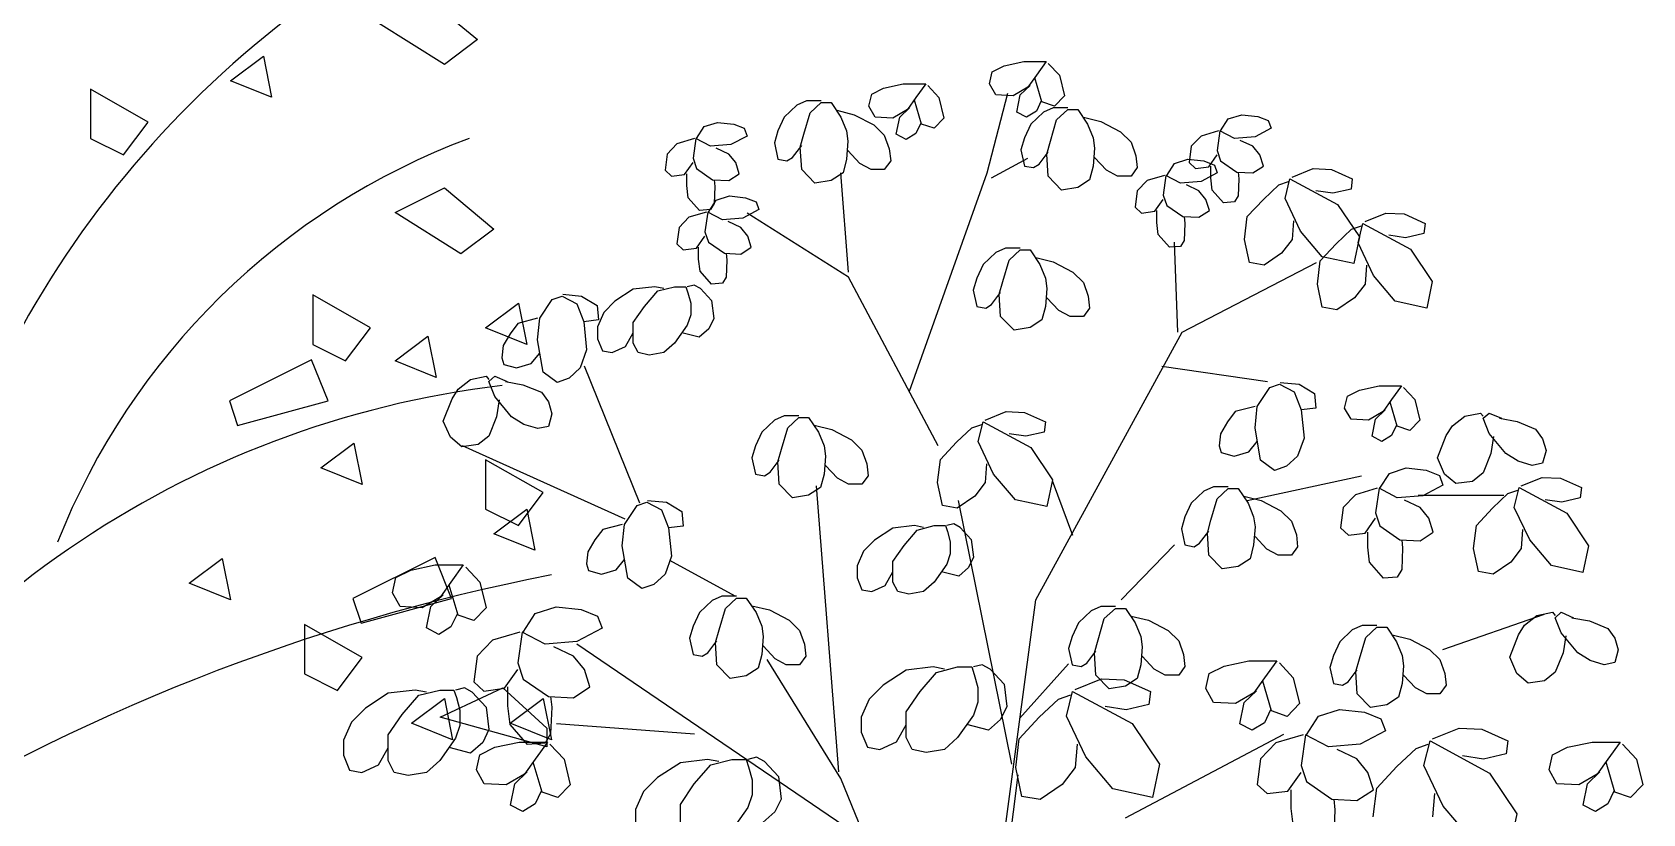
# Model space of a CAD drawing. Header units: millimetres. Extents: x 573003 to 1294762, y -9906 to 413061.
# Drawn here: x 658817 to 659459, y 153349 to 153661 of the extents above; entities that cross this region are included whole.
import ezdxf

# ---------------------------------------------------------------- set-up
doc = ezdxf.new("R2010")
doc.units = ezdxf.units.MM
doc.header["$MEASUREMENT"] = 0
doc.layers.add('A-ELEV-PATT 2', color=252, linetype='Continuous')
doc.layers.add('A-ELEV-PATT 3', color=251, linetype='Continuous')

# ---------------------------------------------------------------- blocks, each defined once
blk = doc.blocks.new('STREE11')
for p, q in [((-0.0578, 0.9752), (-0.0615, 0.9597)), ((-0.0493, 0.9842), (-0.0578, 0.9752)), ((-0.0477, 0.9855), (-0.0403, 0.9752)), ((-0.0308, 0.9855), (-0.0477, 0.9855)), ((-0.0403, 0.9752), (-0.0339, 0.9661)), ((-0.0159, 0.9823), (-0.0308, 0.9855)), ((-0.0069, 0.9778), (-0.0159, 0.9823)), ((-0.0048, 0.9687), (-0.0069, 0.9778)), ((-0.0445, 0.9551), (-0.0392, 0.9732)), ((-0.0281, 0.9603), (-0.0355, 0.9674)), ((-0.0339, 0.9661), (-0.0228, 0.9597)), ((-0.0032, 0.9015), (-0.0186, 0.9616)), ((-0.0096, 0.9603), (-0.0048, 0.9687)), ((0.0418, 0.9674), (0.0333, 0.9584)), ((0.0433, 0.9687), (0.0508, 0.9584)), ((0.0603, 0.9687), (0.0433, 0.9687)), ((0.0751, 0.9655), (0.0603, 0.9687)), ((0.0841, 0.9609), (0.0751, 0.9655)), ((-0.0715, 0.9493), (-0.0789, 0.9383)), ((-0.0641, 0.9493), (-0.0715, 0.9493)), ((-0.0641, 0.9506), (-0.053, 0.9506)), ((-0.0556, 0.9416), (-0.0641, 0.9493)), ((-0.0615, 0.9597), (-0.0541, 0.9519)), ((-0.0541, 0.9519), (-0.0445, 0.9551)), ((-0.053, 0.9506), (-0.0456, 0.9474)), ((-0.044, 0.9558), (-0.0403, 0.948)), ((-0.0255, 0.9474), (-0.0281, 0.9603)), ((-0.0228, 0.9597), (-0.0096, 0.9603)), ((0.0333, 0.9584), (0.0296, 0.9428)), ((0.0465, 0.9383), (0.0518, 0.9564)), ((0.0508, 0.9584), (0.0571, 0.9493)), ((0.0629, 0.9435), (0.0555, 0.9506)), ((0.0571, 0.9493), (0.0682, 0.9428)), ((0.0815, 0.9435), (0.0862, 0.9519)), ((0.0862, 0.9519), (0.0841, 0.9609)), ((0.1148, 0.9545), (0.1074, 0.9435)), ((0.1222, 0.9545), (0.1148, 0.9545)), ((0.1222, 0.9558), (0.1333, 0.9558)), ((0.1307, 0.9467), (0.1222, 0.9545)), ((0.1333, 0.9558), (0.1408, 0.9525)), ((0.1408, 0.9525), (0.1503, 0.9435)), ((-0.2155, 0.9409), (-0.2176, 0.9351)), ((-0.2076, 0.9441), (-0.2155, 0.9409)), ((-0.1954, 0.9454), (-0.2076, 0.9441)), ((-0.1853, 0.9422), (-0.1954, 0.9454)), ((-0.1795, 0.9332), (-0.1853, 0.9422)), ((-0.089, 0.9403), (-0.1038, 0.9325)), ((-0.0758, 0.9435), (-0.089, 0.9403)), ((-0.0789, 0.9383), (-0.0832, 0.928)), ((-0.0509, 0.9254), (-0.0556, 0.9416)), ((-0.0456, 0.9474), (-0.0361, 0.9383)), ((-0.0403, 0.948), (-0.0329, 0.9435)), ((-0.0361, 0.9383), (-0.0313, 0.928)), ((-0.0329, 0.9435), (-0.0255, 0.9474)), ((0.0296, 0.9428), (0.037, 0.9351)), ((0.037, 0.9351), (0.0465, 0.9383)), ((0.0471, 0.939), (0.0508, 0.9312)), ((0.0656, 0.9306), (0.0629, 0.9435)), ((0.0682, 0.9428), (0.0815, 0.9435)), ((0.0825, 0.9377), (0.0746, 0.9299)), ((0.0973, 0.9454), (0.0825, 0.9377)), ((0.1106, 0.9487), (0.0973, 0.9454)), ((0.1074, 0.9435), (0.1032, 0.9332)), ((0.1355, 0.9306), (0.1307, 0.9467)), ((0.1503, 0.9435), (0.155, 0.9332)), ((0.1884, 0.9383), (0.1805, 0.9351)), ((0.2006, 0.9396), (0.1884, 0.9383)), ((0.2106, 0.9364), (0.2006, 0.9396)), ((-0.2176, 0.9351), (-0.2055, 0.9286)), ((-0.2055, 0.9286), (-0.1901, 0.9273)), ((-0.2039, 0.9215), (-0.1943, 0.926)), ((-0.1901, 0.9273), (-0.179, 0.9332)), ((-0.179, 0.9332), (-0.1769, 0.9183)), ((-0.1779, 0.9332), (-0.1647, 0.9293)), ((-0.1647, 0.9293), (-0.1573, 0.9215)), ((-0.1038, 0.9325), (-0.1118, 0.9247)), ((-0.0832, 0.928), (-0.0842, 0.9202)), ((-0.0482, 0.9157), (-0.0509, 0.9254)), ((-0.0313, 0.928), (-0.0286, 0.9189)), ((0.0508, 0.9312), (0.0582, 0.9267)), ((0.0582, 0.9267), (0.0656, 0.9306)), ((0.0746, 0.9299), (0.0709, 0.9196)), ((0.1032, 0.9332), (0.1021, 0.9254)), ((0.1021, 0.9254), (0.1032, 0.9118)), ((0.1381, 0.9209), (0.1355, 0.9306)), ((0.155, 0.9332), (0.1577, 0.9241)), ((0.1805, 0.9351), (0.1783, 0.9293)), ((0.1783, 0.9293), (0.1905, 0.9228)), ((0.2059, 0.9215), (0.217, 0.9273)), ((0.2165, 0.9273), (0.2106, 0.9364)), ((0.217, 0.9273), (0.2191, 0.9125)), ((0.218, 0.9273), (0.2313, 0.9235)), ((-0.2118, 0.9066), (-0.2092, 0.9151)), ((-0.2092, 0.9151), (-0.2039, 0.9215)), ((-0.1769, 0.9183), (-0.1795, 0.9105)), ((-0.1705, 0.906), (-0.1769, 0.9151)), ((-0.1573, 0.9215), (-0.1557, 0.9092)), ((-0.1155, 0.9144), (-0.1165, 0.9054)), ((-0.1118, 0.9247), (-0.1155, 0.9144)), ((-0.0932, 0.9034), (-0.0842, 0.9131)), ((-0.0842, 0.9202), (-0.0832, 0.9066)), ((-0.0424, 0.9079), (-0.0493, 0.917)), ((-0.0493, 0.8989), (-0.0482, 0.9157)), ((-0.0286, 0.9189), (-0.0313, 0.9066)), ((0.0709, 0.9196), (0.0698, 0.9105)), ((0.0931, 0.9086), (0.1021, 0.9183)), ((0.1439, 0.9131), (0.137, 0.9222)), ((0.137, 0.9041), (0.1381, 0.9209)), ((0.1482, 0.9105), (0.1439, 0.9131)), ((0.1577, 0.9241), (0.155, 0.9118)), ((0.1868, 0.9092), (0.1921, 0.9157)), ((0.1905, 0.9228), (0.2059, 0.9215)), ((0.1921, 0.9157), (0.2016, 0.9202)), ((0.2313, 0.9235), (0.2387, 0.9157)), ((0.2387, 0.9157), (0.2403, 0.9034)), ((-0.2632, 0.9041), (-0.279, 0.897)), ((-0.2494, 0.9047), (-0.2632, 0.9041)), ((-0.2335, 0.8982), (-0.2494, 0.9047)), ((-0.2039, 0.9015), (-0.2118, 0.9066)), ((-0.1917, 0.9021), (-0.2039, 0.9015)), ((-0.1928, 0.9021), (-0.1933, 0.897)), ((-0.1795, 0.9105), (-0.1917, 0.9021)), ((-0.1748, 0.9073), (-0.1769, 0.9015)), ((-0.1769, 0.9015), (-0.1647, 0.895)), ((-0.1668, 0.9105), (-0.1748, 0.9073)), ((-0.1721, 0.8976), (-0.1721, 0.9066)), ((-0.1605, 0.9047), (-0.1705, 0.906)), ((-0.1546, 0.9118), (-0.1668, 0.9105)), ((-0.1557, 0.9092), (-0.1605, 0.9047)), ((-0.1446, 0.9086), (-0.1546, 0.9118)), ((-0.1388, 0.8995), (-0.1446, 0.9086)), ((-0.1165, 0.9054), (-0.1118, 0.8989)), ((-0.1017, 0.8989), (-0.0932, 0.9034)), ((-0.0832, 0.9066), (-0.0805, 0.8963)), ((-0.0382, 0.9054), (-0.0424, 0.9079)), ((-0.0313, 0.9066), (-0.0382, 0.9054)), ((-0.0064, 0.8976), (-0.0339, 0.9125)), ((0.0555, 0.7366), (-0.0032, 0.9015)), ((0.0698, 0.9105), (0.0746, 0.9041)), ((0.0746, 0.9041), (0.0846, 0.9041)), ((0.0846, 0.9041), (0.0931, 0.9086)), ((0.1016, 0.8265), (0.1074, 0.9015)), ((0.1032, 0.9118), (0.1058, 0.9015)), ((0.1058, 0.9015), (0.1148, 0.8957)), ((0.127, 0.8937), (0.137, 0.9041)), ((0.155, 0.9118), (0.1482, 0.9105)), ((0.1842, 0.9008), (0.1868, 0.9092)), ((0.1921, 0.8957), (0.1842, 0.9008)), ((0.2165, 0.9047), (0.2043, 0.8963)), ((0.2191, 0.9125), (0.2165, 0.9047)), ((0.2255, 0.9002), (0.2191, 0.9092)), ((0.2239, 0.8918), (0.2239, 0.9008)), ((0.2403, 0.9034), (0.2355, 0.8989)), ((-0.279, 0.897), (-0.278, 0.8892)), ((-0.278, 0.8892), (-0.2642, 0.886)), ((-0.2319, 0.897), (-0.2679, 0.8776)), ((-0.2282, 0.8821), (-0.2319, 0.897)), ((-0.2235, 0.8924), (-0.2309, 0.895)), ((-0.2118, 0.8814), (-0.2235, 0.8924)), ((-0.1933, 0.897), (-0.1928, 0.884)), ((-0.1816, 0.8789), (-0.1732, 0.8885)), ((-0.1732, 0.8885), (-0.1721, 0.8976)), ((-0.1647, 0.895), (-0.1493, 0.8937)), ((-0.1631, 0.8879), (-0.1536, 0.8924)), ((-0.1493, 0.8937), (-0.1382, 0.8995)), ((-0.1382, 0.8995), (-0.1361, 0.8847)), ((-0.1372, 0.8995), (-0.1239, 0.8957)), ((-0.1239, 0.8957), (-0.1165, 0.8879)), ((-0.1118, 0.8989), (-0.1017, 0.8989)), ((-0.0805, 0.8963), (-0.0715, 0.8905)), ((-0.0715, 0.8905), (-0.0593, 0.8885)), ((-0.0593, 0.8885), (-0.0493, 0.8989)), ((0.1148, 0.8957), (0.127, 0.8937)), ((0.2043, 0.8963), (0.1921, 0.8957)), ((0.2032, 0.8963), (0.2027, 0.8911)), ((0.2027, 0.8911), (0.2032, 0.8782)), ((0.2228, 0.8827), (0.2239, 0.8918)), ((0.2355, 0.8989), (0.2255, 0.9002)), ((-0.2679, 0.8776), (-0.2843, 0.853)), ((-0.2642, 0.886), (-0.2515, 0.8879)), ((-0.2399, 0.8575), (-0.2282, 0.8821)), ((-0.1996, 0.8685), (-0.2118, 0.8814)), ((-0.1928, 0.884), (-0.1901, 0.8795)), ((-0.1901, 0.8795), (-0.1816, 0.8789)), ((-0.171, 0.873), (-0.1684, 0.8814)), ((-0.1684, 0.8814), (-0.1631, 0.8879)), ((-0.1388, 0.8769), (-0.1509, 0.8685)), ((-0.1361, 0.8847), (-0.1388, 0.8769)), ((-0.1298, 0.8724), (-0.1361, 0.8814)), ((-0.1165, 0.8879), (-0.1149, 0.8756)), ((0.1715, 0.8795), (0.1693, 0.8737)), ((0.1794, 0.8827), (0.1715, 0.8795)), ((0.1916, 0.884), (0.1794, 0.8827)), ((0.2016, 0.8808), (0.1916, 0.884)), ((0.2075, 0.8717), (0.2016, 0.8808)), ((0.2032, 0.8782), (0.2059, 0.8737)), ((0.2143, 0.873), (0.2228, 0.8827)), ((-0.3182, 0.8704), (-0.3341, 0.8633)), ((-0.3044, 0.8711), (-0.3182, 0.8704)), ((-0.2886, 0.8646), (-0.3044, 0.8711)), ((-0.2346, 0.8653), (-0.2335, 0.8511)), ((-0.1975, 0.8511), (-0.1996, 0.8685)), ((-0.1631, 0.8679), (-0.171, 0.873)), ((-0.1509, 0.8685), (-0.1631, 0.8679)), ((-0.152, 0.8685), (-0.1525, 0.8633)), ((-0.1324, 0.8549), (-0.1313, 0.864)), ((-0.1313, 0.864), (-0.1313, 0.873)), ((-0.1197, 0.8711), (-0.1298, 0.8724)), ((-0.1149, 0.8756), (-0.1197, 0.8711)), ((0.1016, 0.8226), (0.1783, 0.8711)), ((0.1693, 0.8737), (0.1815, 0.8672)), ((0.1815, 0.8672), (0.1969, 0.8659)), ((0.1831, 0.8601), (0.1926, 0.8646)), ((0.1969, 0.8659), (0.208, 0.8717)), ((0.2059, 0.8737), (0.2143, 0.873)), ((0.208, 0.8717), (0.2101, 0.8569)), ((0.209, 0.8717), (0.2223, 0.8679)), ((0.2223, 0.8679), (0.2297, 0.8601)), ((-0.3341, 0.8633), (-0.333, 0.8556)), ((-0.333, 0.8556), (-0.3193, 0.8523)), ((-0.287, 0.8633), (-0.323, 0.8439)), ((-0.3193, 0.8523), (-0.3066, 0.8543)), ((-0.2833, 0.8485), (-0.287, 0.8633)), ((-0.2785, 0.8588), (-0.2859, 0.8614)), ((-0.2843, 0.853), (-0.2801, 0.833)), ((-0.2669, 0.8478), (-0.2785, 0.8588)), ((-0.2563, 0.8381), (-0.2399, 0.8575)), ((-0.1525, 0.8633), (-0.152, 0.8504)), ((-0.1409, 0.8452), (-0.1324, 0.8549)), ((0.1752, 0.8452), (0.1778, 0.8536)), ((0.1778, 0.8536), (0.1831, 0.8601)), ((0.2101, 0.8569), (0.2075, 0.8491)), ((0.2165, 0.8446), (0.2101, 0.8536)), ((0.2297, 0.8601), (0.2313, 0.8478)), ((-0.323, 0.8439), (-0.3394, 0.8194)), ((-0.2949, 0.8239), (-0.2833, 0.8485)), ((-0.2547, 0.8349), (-0.2669, 0.8478)), ((-0.2335, 0.8511), (-0.2256, 0.8407)), ((-0.2256, 0.8407), (-0.2123, 0.8317)), ((-0.2012, 0.8336), (-0.1975, 0.8511)), ((-0.152, 0.8504), (-0.1493, 0.8459)), ((-0.1493, 0.8459), (-0.1409, 0.8452)), ((-0.1472, 0.7812), (-0.1446, 0.8491)), ((-0.0355, 0.8433), (-0.0429, 0.8323)), ((-0.0281, 0.8433), (-0.0355, 0.8433)), ((-0.0281, 0.8446), (-0.017, 0.8446)), ((-0.0196, 0.8355), (-0.0281, 0.8433)), ((-0.017, 0.8446), (-0.0096, 0.8414)), ((-0.0096, 0.8414), (-0.0001, 0.8323)), ((0.1831, 0.8401), (0.1752, 0.8452)), ((0.1953, 0.8407), (0.1831, 0.8401)), ((0.1942, 0.8407), (0.1937, 0.8355)), ((0.2075, 0.8491), (0.1953, 0.8407)), ((0.2149, 0.8362), (0.2149, 0.8452)), ((0.2265, 0.8433), (0.2165, 0.8446)), ((0.2313, 0.8478), (0.2265, 0.8433)), ((-0.2896, 0.8317), (-0.2886, 0.8174)), ((-0.2801, 0.833), (-0.2563, 0.8381)), ((-0.2526, 0.8174), (-0.2547, 0.8349)), ((-0.1504, 0.7812), (-0.252, 0.8336)), ((-0.2123, 0.8317), (-0.2012, 0.8336)), ((-0.053, 0.8342), (-0.0678, 0.8265)), ((-0.0398, 0.8375), (-0.053, 0.8342)), ((-0.0429, 0.8323), (-0.0472, 0.822)), ((-0.0149, 0.8194), (-0.0196, 0.8355)), ((-0.0001, 0.8323), (0.0047, 0.822)), ((0.1937, 0.8355), (0.1942, 0.8226)), ((0.2138, 0.8271), (0.2149, 0.8362)), ((-0.3394, 0.8194), (-0.3352, 0.7993)), ((-0.3113, 0.8045), (-0.2949, 0.8239)), ((-0.2886, 0.8174), (-0.2806, 0.8071)), ((-0.2563, 0.8), (-0.2526, 0.8174)), ((-0.0758, 0.8187), (-0.0795, 0.8084)), ((-0.0678, 0.8265), (-0.0758, 0.8187)), ((-0.0472, 0.822), (-0.0482, 0.8142)), ((-0.0122, 0.8097), (-0.0149, 0.8194)), ((0.0047, 0.822), (0.0074, 0.8129)), ((0.0338, 0.6953), (0.1016, 0.8226)), ((0.1942, 0.8226), (0.1969, 0.8181)), ((0.1969, 0.8181), (0.2053, 0.8174)), ((0.2053, 0.8174), (0.2138, 0.8271)), ((0.2135, 0.8141), (0.2183, 0.8167)), ((0.2183, 0.8167), (0.2236, 0.8154)), ((0.2246, 0.8154), (0.2231, 0.8109)), ((0.2331, 0.8154), (0.2246, 0.8154)), ((0.2458, 0.8122), (0.2331, 0.8154)), ((0.2411, 0.8141), (0.2479, 0.8154)), ((0.2479, 0.8154), (0.2643, 0.8135)), ((-0.3352, 0.7993), (-0.3113, 0.8045)), ((-0.2806, 0.8071), (-0.2674, 0.798)), ((-0.0795, 0.8084), (-0.0805, 0.7993)), ((-0.0572, 0.7974), (-0.0482, 0.8071)), ((-0.0482, 0.8142), (-0.0472, 0.8006)), ((-0.0064, 0.8019), (-0.0133, 0.811)), ((-0.0133, 0.7929), (-0.0122, 0.8097)), ((0.0074, 0.8129), (0.0047, 0.8006)), ((0.2051, 0.8051), (0.2035, 0.7915)), ((0.2135, 0.8141), (0.2051, 0.8051)), ((0.2231, 0.8109), (0.2209, 0.8031)), ((0.2209, 0.8031), (0.2209, 0.7941)), ((0.2559, 0.8006), (0.2458, 0.8122)), ((0.2643, 0.8135), (0.2781, 0.8044)), ((0.2781, 0.8044), (0.2866, 0.796)), ((0.3033, 0.8084), (0.2916, 0.8013)), ((0.3176, 0.8097), (0.3033, 0.8084)), ((0.3181, 0.8084), (0.307, 0.8026)), ((0.3255, 0.8058), (0.3181, 0.8084)), ((0.335, 0.7916), (0.3255, 0.8058)), ((-0.2674, 0.798), (-0.2563, 0.8)), ((-0.0805, 0.7993), (-0.0758, 0.7929)), ((-0.0758, 0.7929), (-0.0657, 0.7929)), ((-0.0657, 0.7929), (-0.0572, 0.7974)), ((-0.0472, 0.8006), (-0.0445, 0.7903)), ((-0.0234, 0.7825), (-0.0133, 0.7929)), ((-0.0022, 0.7993), (-0.0064, 0.8019)), ((0.0047, 0.8006), (-0.0022, 0.7993)), ((0.2035, 0.7915), (0.2072, 0.7837)), ((0.2209, 0.7941), (0.2236, 0.7863)), ((0.2643, 0.7883), (0.2559, 0.8006)), ((0.2866, 0.796), (0.2913, 0.785)), ((0.2916, 0.8013), (0.2906, 0.7903)), ((0.307, 0.8026), (0.3017, 0.789)), ((0.3366, 0.7754), (0.335, 0.7916)), ((0.3366, 0.7916), (0.3514, 0.7877)), ((-0.0398, 0.5789), (-0.1504, 0.7812)), ((-0.0445, 0.7903), (-0.0355, 0.7845)), ((-0.0355, 0.7845), (-0.0234, 0.7825)), ((0.2072, 0.7837), (0.2146, 0.7773)), ((0.2146, 0.7773), (0.2276, 0.7807)), ((0.2236, 0.7863), (0.2331, 0.7728)), ((0.2643, 0.7728), (0.2643, 0.7883)), ((0.2702, 0.7702), (0.2643, 0.7805)), ((0.2906, 0.7903), (0.3017, 0.789)), ((0.2913, 0.785), (0.2913, 0.776)), ((0.3017, 0.789), (0.2996, 0.7677)), ((0.3514, 0.7877), (0.3573, 0.7799)), ((0.3573, 0.7799), (0.3626, 0.7709)), ((0.2331, 0.7728), (0.2411, 0.7656)), ((0.2606, 0.7656), (0.2643, 0.7728)), ((0.2802, 0.7656), (0.2702, 0.7702)), ((0.2876, 0.7669), (0.2802, 0.7656)), ((0.2913, 0.776), (0.2876, 0.7669)), ((0.2996, 0.7677), (0.3043, 0.7541)), ((0.3324, 0.7509), (0.3366, 0.7754)), ((0.3626, 0.7709), (0.3636, 0.7618)), ((-0.135, 0.7554), (-0.215, 0.7437)), ((0.2411, 0.7656), (0.2522, 0.7637)), ((0.2522, 0.7637), (0.2606, 0.7656)), ((0.2593, 0.652), (0.3012, 0.7554)), ((0.3414, 0.7573), (0.335, 0.7651)), ((0.3525, 0.7541), (0.3414, 0.7573)), ((0.362, 0.7567), (0.3525, 0.7541)), ((0.3636, 0.7618), (0.362, 0.7567)), ((-0.2245, 0.7431), (-0.2388, 0.7418)), ((0.3043, 0.7541), (0.3128, 0.7463)), ((0.3128, 0.7463), (0.3218, 0.7431)), ((0.3218, 0.7431), (0.3324, 0.7509)), ((0.3608, 0.7437), (0.3476, 0.7413)), ((0.3688, 0.7478), (0.3595, 0.7437)), ((0.3734, 0.7437), (0.3688, 0.7478)), ((0.3688, 0.7324), (0.3734, 0.7437)), ((0.3754, 0.7478), (0.3734, 0.7454)), ((0.3873, 0.7454), (0.3754, 0.7478)), ((0.3966, 0.7381), (0.3873, 0.7454)), ((-0.3262, 0.7302), (-0.3299, 0.7147)), ((-0.3177, 0.7392), (-0.3262, 0.7302)), ((-0.3161, 0.7405), (-0.3087, 0.7302)), ((-0.2992, 0.7405), (-0.3161, 0.7405)), ((-0.3087, 0.7302), (-0.3023, 0.7211)), ((-0.2843, 0.7373), (-0.2992, 0.7405)), ((-0.2753, 0.7328), (-0.2843, 0.7373)), ((-0.2732, 0.7237), (-0.2753, 0.7328)), ((-0.2505, 0.7347), (-0.2515, 0.7237)), ((-0.2388, 0.7418), (-0.2505, 0.7347)), ((-0.2351, 0.736), (-0.2404, 0.7224)), ((-0.224, 0.7418), (-0.2351, 0.736)), ((-0.2166, 0.7392), (-0.224, 0.7418)), ((-0.207, 0.725), (-0.2166, 0.7392)), ((0.3337, 0.7357), (0.3284, 0.7284)), ((0.3476, 0.7413), (0.3337, 0.7357)), ((0.3562, 0.7171), (0.3688, 0.7324)), ((0.4012, 0.7308), (0.3966, 0.7381)), ((0.4078, 0.7139), (0.4012, 0.7308)), ((-0.3824, 0.72), (-0.3917, 0.716)), ((-0.3778, 0.716), (-0.3824, 0.72)), ((-0.3758, 0.72), (-0.3778, 0.7176)), ((-0.3639, 0.7176), (-0.3758, 0.72)), ((-0.3129, 0.7101), (-0.3076, 0.7282)), ((-0.2965, 0.7153), (-0.3039, 0.7224)), ((-0.3023, 0.7211), (-0.2912, 0.7147)), ((-0.278, 0.7153), (-0.2732, 0.7237)), ((-0.2515, 0.7237), (-0.2404, 0.7224)), ((-0.2404, 0.7224), (-0.2425, 0.7011)), ((-0.2055, 0.7088), (-0.207, 0.725)), ((-0.2055, 0.725), (-0.1906, 0.7211)), ((-0.1906, 0.7211), (-0.1848, 0.7134)), ((-0.0313, 0.7205), (-0.0472, 0.7134)), ((-0.0175, 0.7211), (-0.0313, 0.7205)), ((-0.0016, 0.7147), (-0.0175, 0.7211)), ((0.3284, 0.7284), (0.3258, 0.7195)), ((0.3258, 0.7195), (0.3284, 0.7098)), ((0.3655, 0.73), (0.3675, 0.7171)), ((-0.4175, 0.7079), (-0.4228, 0.7006)), ((-0.4036, 0.7135), (-0.4175, 0.7079)), ((-0.3903, 0.716), (-0.4036, 0.7135)), ((-0.3824, 0.7046), (-0.3778, 0.716)), ((-0.3546, 0.7103), (-0.3639, 0.7176)), ((-0.35, 0.703), (-0.3546, 0.7103)), ((-0.3299, 0.7147), (-0.3224, 0.7069)), ((-0.3224, 0.7069), (-0.3129, 0.7101)), ((-0.3124, 0.7108), (-0.3087, 0.703)), ((-0.2939, 0.7024), (-0.2965, 0.7153)), ((-0.2912, 0.7147), (-0.278, 0.7153)), ((-0.2097, 0.6843), (-0.2055, 0.7088)), ((-0.1848, 0.7134), (-0.1795, 0.7043)), ((-0.0472, 0.7134), (-0.0461, 0.7056)), ((-0.0001, 0.7134), (-0.0361, 0.694)), ((0.0036, 0.6985), (-0.0001, 0.7134)), ((0.0084, 0.7088), (0.001, 0.7114)), ((0.0201, 0.6979), (0.0084, 0.7088)), ((0.1143, 0.7075), (0.0995, 0.6998)), ((0.1275, 0.7108), (0.1143, 0.7075)), ((0.1318, 0.7166), (0.1243, 0.7056)), ((0.1392, 0.7166), (0.1318, 0.7166)), ((0.1392, 0.7179), (0.1503, 0.7179)), ((0.1476, 0.7088), (0.1392, 0.7166)), ((0.1524, 0.6927), (0.1476, 0.7088)), ((0.1503, 0.7179), (0.1577, 0.7147)), ((0.1577, 0.7147), (0.1672, 0.7056)), ((0.3284, 0.7098), (0.3364, 0.7082)), ((0.3364, 0.7082), (0.3469, 0.7114)), ((0.3469, 0.7114), (0.3562, 0.7171)), ((0.3675, 0.7171), (0.3734, 0.7025)), ((0.4025, 0.7017), (0.4078, 0.7139)), ((-0.4228, 0.7006), (-0.4254, 0.6917)), ((-0.395, 0.6893), (-0.3824, 0.7046)), ((-0.3857, 0.7022), (-0.3837, 0.6893)), ((-0.3434, 0.6861), (-0.35, 0.703)), ((-0.3087, 0.703), (-0.3013, 0.6985)), ((-0.3013, 0.6985), (-0.2939, 0.7024)), ((-0.2425, 0.7011), (-0.2377, 0.6875)), ((-0.2007, 0.6907), (-0.207, 0.6985)), ((-0.1785, 0.6953), (-0.18, 0.6901)), ((-0.1795, 0.7043), (-0.1785, 0.6953)), ((-0.0361, 0.694), (-0.0525, 0.6694)), ((-0.0461, 0.7056), (-0.0324, 0.7024)), ((-0.0324, 0.7024), (-0.0196, 0.7043)), ((-0.008, 0.6739), (0.0036, 0.6985)), ((0.0322, 0.6849), (0.0201, 0.6979)), ((0.0995, 0.6998), (0.0915, 0.692)), ((0.1201, 0.6953), (0.119, 0.6875)), ((0.1243, 0.7056), (0.1201, 0.6953)), ((0.1672, 0.7056), (0.172, 0.6953)), ((0.172, 0.6953), (0.1746, 0.6862)), ((0.2704, 0.6397), (0.3933, 0.6953)), ((0.3734, 0.7025), (0.3814, 0.6961)), ((0.3814, 0.6961), (0.3939, 0.6945)), ((0.3939, 0.6945), (0.4025, 0.7017)), ((-0.4254, 0.6917), (-0.4228, 0.682)), ((-0.4228, 0.682), (-0.4148, 0.6804)), ((-0.4148, 0.6804), (-0.4042, 0.6836)), ((-0.4042, 0.6836), (-0.395, 0.6893)), ((-0.3837, 0.6893), (-0.3778, 0.6747)), ((-0.3486, 0.6739), (-0.3434, 0.6861)), ((-0.2377, 0.6875), (-0.2293, 0.6798)), ((-0.2203, 0.6765), (-0.2097, 0.6843)), ((-0.1896, 0.6875), (-0.2007, 0.6907)), ((-0.18, 0.6901), (-0.1896, 0.6875)), ((-0.0027, 0.6817), (-0.0016, 0.6675)), ((0.0343, 0.6675), (0.0322, 0.6849)), ((0.0878, 0.6817), (0.0868, 0.6726)), ((0.0915, 0.692), (0.0878, 0.6817)), ((0.119, 0.6875), (0.1201, 0.6739)), ((0.155, 0.683), (0.1524, 0.6927)), ((0.1609, 0.6752), (0.154, 0.6843)), ((0.154, 0.6662), (0.155, 0.683)), ((0.1746, 0.6862), (0.172, 0.6739)), ((-0.4363, 0.6707), (-0.4521, 0.6636)), ((-0.4225, 0.6713), (-0.4363, 0.6707)), ((-0.4066, 0.6649), (-0.4225, 0.6713)), ((-0.3778, 0.6747), (-0.3698, 0.6683)), ((-0.3573, 0.6667), (-0.3486, 0.6739)), ((-0.3448, 0.6728), (-0.3475, 0.6655)), ((-0.3349, 0.6768), (-0.3448, 0.6728)), ((-0.3197, 0.6785), (-0.3349, 0.6768)), ((-0.3071, 0.6744), (-0.3197, 0.6785)), ((-0.2998, 0.6631), (-0.3071, 0.6744)), ((-0.1996, 0.6539), (-0.2859, 0.6726)), ((-0.2293, 0.6798), (-0.2203, 0.6765)), ((-0.0525, 0.6694), (-0.0482, 0.6494)), ((-0.0244, 0.6545), (-0.008, 0.6739)), ((0.0868, 0.6726), (0.0915, 0.6662)), ((0.1016, 0.6662), (0.11, 0.6707)), ((0.11, 0.6707), (0.119, 0.6804)), ((0.1201, 0.6739), (0.1228, 0.6636)), ((0.1651, 0.6726), (0.1609, 0.6752)), ((0.172, 0.6739), (0.1651, 0.6726)), ((-0.4521, 0.6636), (-0.4511, 0.6558)), ((-0.405, 0.6636), (-0.441, 0.6442)), ((-0.4013, 0.6487), (-0.405, 0.6636)), ((-0.3966, 0.6591), (-0.404, 0.6617)), ((-0.3849, 0.6481), (-0.3966, 0.6591)), ((-0.3288, 0.6578), (-0.3934, 0.6578)), ((-0.3698, 0.6683), (-0.3573, 0.6667)), ((-0.3475, 0.6655), (-0.3322, 0.6574)), ((-0.3322, 0.6574), (-0.313, 0.6558)), ((-0.313, 0.6558), (-0.2992, 0.6631)), ((-0.2992, 0.6631), (-0.2965, 0.6445)), ((-0.2978, 0.6631), (-0.2813, 0.6583)), ((-0.2813, 0.6583), (-0.272, 0.6486)), ((-0.197, 0.6571), (-0.2102, 0.6539)), ((-0.1928, 0.6629), (-0.2002, 0.652)), ((-0.1853, 0.6629), (-0.1928, 0.6629)), ((-0.1853, 0.6642), (-0.1742, 0.6642)), ((-0.1769, 0.6552), (-0.1853, 0.6629)), ((-0.1742, 0.6642), (-0.1668, 0.661)), ((-0.1668, 0.661), (-0.1573, 0.652)), ((-0.0678, 0.6274), (-0.0525, 0.6688)), ((-0.0016, 0.6675), (0.0063, 0.6571)), ((0.0063, 0.6571), (0.0195, 0.6481)), ((0.0306, 0.65), (0.0343, 0.6675)), ((0.0915, 0.6662), (0.1016, 0.6662)), ((0.109, 0.449), (0.1259, 0.6649)), ((0.1228, 0.6636), (0.1318, 0.6578)), ((0.1318, 0.6578), (0.1439, 0.6558)), ((0.1439, 0.6558), (0.154, 0.6662)), ((-0.4511, 0.6558), (-0.4373, 0.6526)), ((-0.4373, 0.6526), (-0.4246, 0.6545)), ((-0.413, 0.6242), (-0.4013, 0.6487)), ((-0.3727, 0.6351), (-0.3849, 0.6481)), ((-0.3369, 0.6405), (-0.3303, 0.6486)), ((-0.3303, 0.6486), (-0.3183, 0.6542)), ((-0.272, 0.6486), (-0.27, 0.6332)), ((-0.225, 0.6461), (-0.233, 0.6384)), ((-0.2102, 0.6539), (-0.225, 0.6461)), ((-0.2002, 0.652), (-0.2044, 0.6416)), ((-0.1721, 0.639), (-0.1769, 0.6552)), ((-0.1573, 0.652), (-0.1525, 0.6416)), ((-0.0482, 0.6494), (-0.0244, 0.6545)), ((-0.0218, 0.4548), (0.0185, 0.6539)), ((0.0195, 0.6481), (0.0306, 0.65)), ((0.2276, 0.6455), (0.2265, 0.6345)), ((0.2392, 0.6526), (0.2276, 0.6455)), ((0.2429, 0.6468), (0.2376, 0.6332)), ((0.2535, 0.6539), (0.2392, 0.6526)), ((0.254, 0.6526), (0.2429, 0.6468)), ((0.2614, 0.65), (0.254, 0.6526)), ((0.271, 0.6358), (0.2614, 0.65)), ((-0.441, 0.6442), (-0.4574, 0.6196)), ((-0.3706, 0.6177), (-0.3727, 0.6351)), ((-0.3402, 0.63), (-0.3369, 0.6405)), ((-0.2998, 0.6348), (-0.315, 0.6243)), ((-0.2965, 0.6445), (-0.2998, 0.6348)), ((-0.2886, 0.6292), (-0.2965, 0.6405)), ((-0.27, 0.6332), (-0.276, 0.6276)), ((-0.233, 0.6384), (-0.2367, 0.628)), ((-0.2044, 0.6416), (-0.2055, 0.6339)), ((-0.2055, 0.6339), (-0.2044, 0.6203)), ((-0.1695, 0.6293), (-0.1721, 0.639)), ((-0.1525, 0.6416), (-0.1499, 0.6326)), ((0.0174, 0.6336), (0.0089, 0.6245)), ((0.0174, 0.6336), (0.0221, 0.6362)), ((0.0221, 0.6362), (0.0274, 0.6349)), ((0.0285, 0.6349), (0.0269, 0.6304)), ((0.037, 0.6349), (0.0285, 0.6349)), ((0.0497, 0.6316), (0.037, 0.6349)), ((0.0449, 0.6336), (0.0518, 0.6349)), ((0.0518, 0.6349), (0.0682, 0.6329)), ((0.0682, 0.6329), (0.082, 0.6239)), ((0.2265, 0.6345), (0.2376, 0.6332)), ((0.2376, 0.6332), (0.2355, 0.6119)), ((0.2726, 0.6196), (0.271, 0.6358)), ((0.2726, 0.6358), (0.2874, 0.6319)), ((-0.4294, 0.6048), (-0.413, 0.6242)), ((-0.4077, 0.6319), (-0.4066, 0.6177)), ((-0.3303, 0.6235), (-0.3402, 0.63)), ((-0.315, 0.6243), (-0.3303, 0.6235)), ((-0.3164, 0.6243), (-0.317, 0.6179)), ((-0.2906, 0.6187), (-0.2906, 0.63)), ((-0.276, 0.6276), (-0.2886, 0.6292)), ((-0.2367, 0.628), (-0.2377, 0.619)), ((-0.2145, 0.617), (-0.2055, 0.6267)), ((-0.1636, 0.6216), (-0.1705, 0.6306)), ((-0.1705, 0.6125), (-0.1695, 0.6293)), ((-0.1594, 0.619), (-0.1636, 0.6216)), ((-0.1499, 0.6326), (-0.1525, 0.6203)), ((0.0089, 0.6245), (0.0073, 0.611)), ((0.0269, 0.6304), (0.0248, 0.6226)), ((0.0248, 0.6226), (0.0248, 0.6135)), ((0.0597, 0.62), (0.0497, 0.6316)), ((0.082, 0.6239), (0.0904, 0.6155)), ((0.2874, 0.6319), (0.2932, 0.6242)), ((0.2932, 0.6242), (0.2985, 0.6151)), ((-0.4574, 0.6196), (-0.4532, 0.5996)), ((-0.4066, 0.6177), (-0.3987, 0.6074)), ((-0.3743, 0.6002), (-0.3706, 0.6177)), ((-0.317, 0.6179), (-0.3164, 0.6017)), ((-0.2919, 0.6074), (-0.2906, 0.6187)), ((-0.2377, 0.619), (-0.233, 0.6125)), ((-0.233, 0.6125), (-0.2229, 0.6125)), ((-0.2229, 0.6125), (-0.2145, 0.617)), ((-0.2044, 0.6203), (-0.2017, 0.6099)), ((-0.2017, 0.6099), (-0.1928, 0.6041)), ((-0.1806, 0.6022), (-0.1705, 0.6125)), ((-0.1525, 0.6203), (-0.1594, 0.619)), ((-0.1043, 0.5789), (-0.1446, 0.6203)), ((0.0073, 0.611), (0.011, 0.6032)), ((0.0248, 0.6135), (0.0274, 0.6058)), ((0.0682, 0.6077), (0.0597, 0.62)), ((0.0904, 0.6155), (0.0952, 0.6045)), ((0.1873, 0.5815), (0.2366, 0.6086)), ((0.2355, 0.6119), (0.2403, 0.5983)), ((0.2683, 0.5951), (0.2726, 0.6196)), ((0.2773, 0.6015), (0.271, 0.6093)), ((0.2985, 0.6151), (0.2996, 0.6061)), ((-0.4532, 0.5996), (-0.4294, 0.6048)), ((-0.3987, 0.6074), (-0.3854, 0.5983)), ((-0.3854, 0.5983), (-0.3743, 0.6002)), ((-0.3164, 0.6017), (-0.313, 0.596)), ((-0.3025, 0.5952), (-0.2919, 0.6074)), ((-0.1928, 0.6041), (-0.1806, 0.6022)), ((0.011, 0.6032), (0.0184, 0.5967)), ((0.0184, 0.5967), (0.0314, 0.6001)), ((0.0274, 0.6058), (0.037, 0.5922)), ((0.0682, 0.5922), (0.0682, 0.6077)), ((0.074, 0.5896), (0.0682, 0.6)), ((0.0952, 0.6045), (0.0952, 0.5954)), ((0.2403, 0.5983), (0.2487, 0.5905)), ((0.2884, 0.5983), (0.2773, 0.6015)), ((0.298, 0.6009), (0.2884, 0.5983)), ((0.2996, 0.6061), (0.298, 0.6009)), ((0.3907, 0.6036), (0.3802, 0.5923)), ((0.4139, 0.6052), (0.3927, 0.6052)), ((0.3927, 0.6052), (0.402, 0.5923)), ((0.4324, 0.6012), (0.4139, 0.6052)), ((0.4437, 0.5956), (0.4324, 0.6012)), ((-0.313, 0.596), (-0.3025, 0.5952)), ((0.037, 0.5922), (0.0449, 0.5851)), ((0.0449, 0.5851), (0.056, 0.5832)), ((0.056, 0.5832), (0.0645, 0.5851)), ((0.0645, 0.5851), (0.0682, 0.5922)), ((0.0841, 0.5851), (0.074, 0.5896)), ((0.0915, 0.5864), (0.0841, 0.5851)), ((0.0952, 0.5954), (0.0915, 0.5864)), ((0.2487, 0.5905), (0.2577, 0.5873)), ((0.2577, 0.5873), (0.2683, 0.5951)), ((0.3802, 0.5923), (0.3755, 0.5729)), ((0.3967, 0.5673), (0.4033, 0.5899)), ((0.402, 0.5923), (0.4099, 0.581)), ((0.4404, 0.5737), (0.4463, 0.5842)), ((0.4463, 0.5842), (0.4437, 0.5956)), ((-0.1075, 0.5724), (-0.1149, 0.5615)), ((-0.1001, 0.5724), (-0.1075, 0.5724)), ((-0.1001, 0.5737), (-0.089, 0.5737)), ((-0.0916, 0.5647), (-0.1001, 0.5724)), ((-0.089, 0.5737), (-0.0816, 0.5705)), ((0.0063, 0.2337), (-0.0398, 0.5789)), ((0.1746, 0.5744), (0.1614, 0.5712)), ((0.1789, 0.5802), (0.1715, 0.5692)), ((0.1863, 0.5802), (0.1789, 0.5802)), ((0.1863, 0.5815), (0.1974, 0.5815)), ((0.1947, 0.5724), (0.1863, 0.5802)), ((0.1995, 0.5563), (0.1947, 0.5724)), ((0.1974, 0.5815), (0.2048, 0.5783)), ((0.2048, 0.5783), (0.2143, 0.5692)), ((0.3226, 0.5736), (0.3036, 0.5716)), ((0.3383, 0.5685), (0.3226, 0.5736)), ((0.3755, 0.5729), (0.3848, 0.5632)), ((0.4172, 0.5737), (0.408, 0.5826)), ((0.4099, 0.581), (0.4238, 0.5729)), ((0.4205, 0.5576), (0.4172, 0.5737)), ((0.4238, 0.5729), (0.4404, 0.5737)), ((-0.4581, 0.5629), (-0.472, 0.5573)), ((-0.4449, 0.5653), (-0.4581, 0.5629)), ((-0.4369, 0.5694), (-0.4462, 0.5653)), ((-0.4323, 0.5653), (-0.4369, 0.5694)), ((-0.4369, 0.554), (-0.4323, 0.5653)), ((-0.4303, 0.5694), (-0.4323, 0.5669)), ((-0.4184, 0.5669), (-0.4303, 0.5694)), ((-0.3473, 0.5414), (-0.4241, 0.5679)), ((-0.4091, 0.5597), (-0.4184, 0.5669)), ((-0.125, 0.5634), (-0.1398, 0.5556)), ((-0.1118, 0.5666), (-0.125, 0.5634)), ((-0.1149, 0.5615), (-0.1192, 0.5511)), ((-0.0869, 0.5485), (-0.0916, 0.5647)), ((-0.0816, 0.5705), (-0.0721, 0.5615)), ((-0.0721, 0.5615), (-0.0673, 0.5511)), ((0.1466, 0.5634), (0.1386, 0.5556)), ((0.1614, 0.5712), (0.1466, 0.5634)), ((0.1715, 0.5692), (0.1672, 0.5589)), ((0.2143, 0.5692), (0.2191, 0.5589)), ((0.2912, 0.5665), (0.2879, 0.5574)), ((0.3036, 0.5716), (0.2912, 0.5665)), ((0.3474, 0.5544), (0.3383, 0.5685)), ((0.3848, 0.5632), (0.3967, 0.5673)), ((0.3974, 0.5681), (0.402, 0.5584)), ((-0.4773, 0.55), (-0.4799, 0.5411)), ((-0.472, 0.5573), (-0.4773, 0.55)), ((-0.4495, 0.5387), (-0.4369, 0.554)), ((-0.4402, 0.5516), (-0.4382, 0.5387)), ((-0.4045, 0.5524), (-0.4091, 0.5597)), ((-0.3979, 0.5354), (-0.4045, 0.5524)), ((-0.3224, 0.5492), (-0.3373, 0.5414)), ((-0.3092, 0.5524), (-0.3224, 0.5492)), ((-0.305, 0.5582), (-0.3124, 0.5472)), ((-0.2976, 0.5582), (-0.305, 0.5582)), ((-0.2976, 0.5595), (-0.2864, 0.5595)), ((-0.2891, 0.5505), (-0.2976, 0.5582)), ((-0.2843, 0.5343), (-0.2891, 0.5505)), ((-0.2864, 0.5595), (-0.279, 0.5563)), ((-0.279, 0.5563), (-0.2695, 0.5472)), ((-0.1478, 0.5479), (-0.1515, 0.5375)), ((-0.1398, 0.5556), (-0.1478, 0.5479)), ((-0.1192, 0.5511), (-0.1202, 0.5434)), ((-0.0842, 0.5388), (-0.0869, 0.5485)), ((-0.0673, 0.5511), (-0.0646, 0.5421)), ((0.1386, 0.5556), (0.1349, 0.5453)), ((0.1672, 0.5589), (0.1662, 0.5511)), ((0.1662, 0.5511), (0.1672, 0.5375)), ((0.2022, 0.5466), (0.1995, 0.5563)), ((0.208, 0.5388), (0.2011, 0.5479)), ((0.2191, 0.5589), (0.2217, 0.5498)), ((0.2217, 0.5498), (0.2191, 0.5375)), ((0.2879, 0.5574), (0.3069, 0.5473)), ((0.3309, 0.5453), (0.3483, 0.5544)), ((0.3483, 0.5544), (0.3516, 0.5312)), ((0.3499, 0.5544), (0.3706, 0.5483)), ((0.3706, 0.5483), (0.3822, 0.5362)), ((0.402, 0.5584), (0.4113, 0.5527)), ((0.4113, 0.5527), (0.4205, 0.5576)), ((-0.4799, 0.5411), (-0.4773, 0.5314)), ((-0.4588, 0.533), (-0.4495, 0.5387)), ((-0.4382, 0.5387), (-0.4323, 0.5241)), ((-0.4032, 0.5233), (-0.3979, 0.5354)), ((-0.3373, 0.5414), (-0.3452, 0.5337)), ((-0.3166, 0.5369), (-0.3177, 0.5291)), ((-0.3124, 0.5472), (-0.3166, 0.5369)), ((-0.2695, 0.5472), (-0.2647, 0.5369)), ((-0.2647, 0.5369), (-0.2621, 0.5278)), ((-0.1515, 0.5375), (-0.1525, 0.5285)), ((-0.1292, 0.5265), (-0.1202, 0.5362)), ((-0.1202, 0.5434), (-0.1192, 0.5298)), ((-0.0784, 0.5311), (-0.0853, 0.5401)), ((-0.0853, 0.522), (-0.0842, 0.5388)), ((-0.0646, 0.5421), (-0.0673, 0.5298)), ((0.0862, 0.3953), (0.307, 0.5453)), ((0.1349, 0.5453), (0.1339, 0.5362)), ((0.1339, 0.5362), (0.1386, 0.5298)), ((0.1572, 0.5343), (0.1662, 0.544)), ((0.1672, 0.5375), (0.1699, 0.5272)), ((0.2011, 0.5298), (0.2022, 0.5466)), ((0.2122, 0.5362), (0.208, 0.5388)), ((0.2191, 0.5375), (0.2122, 0.5362)), ((0.3011, 0.5261), (0.3094, 0.5362)), ((0.3069, 0.5473), (0.3309, 0.5453)), ((0.3094, 0.5362), (0.3243, 0.5433)), ((0.3822, 0.5362), (0.3847, 0.517)), ((-0.4773, 0.5314), (-0.4693, 0.5298)), ((-0.4693, 0.5298), (-0.4588, 0.533)), ((-0.4323, 0.5241), (-0.4243, 0.5177)), ((-0.4118, 0.516), (-0.4032, 0.5233)), ((-0.3489, 0.5233), (-0.35, 0.5143)), ((-0.3452, 0.5337), (-0.3489, 0.5233)), ((-0.3177, 0.5291), (-0.3166, 0.5156)), ((-0.2817, 0.5246), (-0.2843, 0.5343)), ((-0.2759, 0.5168), (-0.2827, 0.5259)), ((-0.2827, 0.5078), (-0.2817, 0.5246)), ((-0.2621, 0.5278), (-0.2647, 0.5156)), ((-0.2239, 0.5312), (-0.2344, 0.5199)), ((-0.2007, 0.5328), (-0.2219, 0.5328)), ((-0.2219, 0.5328), (-0.2126, 0.5199)), ((-0.1822, 0.5288), (-0.2007, 0.5328)), ((-0.1709, 0.5232), (-0.1822, 0.5288)), ((-0.1525, 0.5285), (-0.1478, 0.522)), ((-0.1377, 0.522), (-0.1292, 0.5265)), ((-0.1192, 0.5298), (-0.1165, 0.5194)), ((-0.0742, 0.5285), (-0.0784, 0.5311)), ((-0.0673, 0.5298), (-0.0742, 0.5285)), ((-0.0276, 0.4891), (-0.0646, 0.5304)), ((-0.0053, 0.5264), (-0.0159, 0.5151)), ((-0.0053, 0.5264), (0.0007, 0.5297)), ((0.0007, 0.5297), (0.0073, 0.5281)), ((0.0086, 0.5281), (0.0066, 0.5224)), ((0.0192, 0.5281), (0.0086, 0.5281)), ((0.0351, 0.524), (0.0192, 0.5281)), ((0.0291, 0.5264), (0.0377, 0.5281)), ((0.0476, 0.5095), (0.0351, 0.524)), ((0.0377, 0.5281), (0.0582, 0.5256)), ((0.0582, 0.5256), (0.0754, 0.5143)), ((0.1074, 0.4438), (0.163, 0.5337)), ((0.1386, 0.5298), (0.1487, 0.5298)), ((0.1487, 0.5298), (0.1572, 0.5343)), ((0.1699, 0.5272), (0.1789, 0.5214)), ((0.191, 0.5194), (0.2011, 0.5298)), ((0.297, 0.513), (0.3011, 0.5261)), ((0.3516, 0.5312), (0.3474, 0.519)), ((0.3615, 0.512), (0.3516, 0.5261)), ((-0.4243, 0.5177), (-0.4118, 0.516)), ((-0.35, 0.5143), (-0.3452, 0.5078)), ((-0.3352, 0.5078), (-0.3267, 0.5123)), ((-0.3267, 0.5123), (-0.3177, 0.522)), ((-0.3166, 0.5156), (-0.314, 0.5052)), ((-0.2716, 0.5143), (-0.2759, 0.5168)), ((-0.2647, 0.5156), (-0.2716, 0.5143)), ((-0.2344, 0.5199), (-0.2391, 0.5005)), ((-0.2179, 0.4949), (-0.2113, 0.5175)), ((-0.2126, 0.5199), (-0.2047, 0.5086)), ((-0.1742, 0.5013), (-0.1683, 0.5118)), ((-0.1683, 0.5118), (-0.1709, 0.5232)), ((-0.1478, 0.522), (-0.1377, 0.522)), ((-0.1067, 0.5184), (-0.1266, 0.5095)), ((-0.1165, 0.5194), (-0.1075, 0.5136)), ((-0.1075, 0.5136), (-0.0953, 0.5117)), ((-0.0895, 0.5192), (-0.1067, 0.5184)), ((-0.0953, 0.5117), (-0.0853, 0.522)), ((-0.0697, 0.5111), (-0.0895, 0.5192)), ((-0.0159, 0.5151), (-0.0179, 0.4982)), ((0.0066, 0.5224), (0.004, 0.5127)), ((0.004, 0.5127), (0.004, 0.5014)), ((0.0754, 0.5143), (0.086, 0.5038)), ((0.1789, 0.5214), (0.191, 0.5194)), ((0.3094, 0.5049), (0.297, 0.513)), ((0.3474, 0.519), (0.3284, 0.5059)), ((0.359, 0.4988), (0.359, 0.513)), ((0.3772, 0.5099), (0.3615, 0.512)), ((0.3847, 0.517), (0.3772, 0.5099)), ((0.386, 0.5091), (0.3919, 0.5123)), ((0.3919, 0.5123), (0.3986, 0.5107)), ((-0.3452, 0.5078), (-0.3352, 0.5078)), ((-0.314, 0.5052), (-0.305, 0.4994)), ((-0.305, 0.4994), (-0.2928, 0.4975)), ((-0.2928, 0.4975), (-0.2827, 0.5078)), ((-0.2391, 0.5005), (-0.2298, 0.4908)), ((-0.1974, 0.5013), (-0.2066, 0.5102)), ((-0.2047, 0.5086), (-0.1908, 0.5005)), ((-0.1941, 0.4852), (-0.1974, 0.5013)), ((-0.1908, 0.5005), (-0.1742, 0.5013)), ((-0.1266, 0.5095), (-0.1252, 0.4998)), ((-0.1252, 0.4998), (-0.108, 0.4958)), ((-0.0677, 0.5095), (-0.1127, 0.4853)), ((-0.063, 0.4909), (-0.0677, 0.5095)), ((-0.0571, 0.5038), (-0.0664, 0.5071)), ((-0.0425, 0.4901), (-0.0571, 0.5038)), ((0.004, 0.5014), (0.0073, 0.4917)), ((0.0582, 0.4941), (0.0476, 0.5095)), ((0.086, 0.5038), (0.092, 0.4901)), ((0.3284, 0.5059), (0.3094, 0.5049)), ((0.3268, 0.5059), (0.3259, 0.4978)), ((0.386, 0.5091), (0.3754, 0.4978)), ((0.3979, 0.5051), (0.3952, 0.4954)), ((0.3999, 0.5107), (0.3979, 0.5051)), ((0.4105, 0.5107), (0.3999, 0.5107)), ((0.4263, 0.5067), (0.4105, 0.5107)), ((0.4204, 0.5091), (0.429, 0.5107)), ((0.4389, 0.4921), (0.4263, 0.5067)), ((0.429, 0.5107), (0.4495, 0.5083)), ((0.4495, 0.5083), (0.4667, 0.497)), ((-0.3006, 0.4889), (-0.304, 0.4798)), ((-0.2882, 0.494), (-0.3006, 0.4889)), ((-0.2692, 0.496), (-0.2882, 0.494)), ((-0.2535, 0.491), (-0.2692, 0.496)), ((-0.2444, 0.4768), (-0.2535, 0.491)), ((-0.2298, 0.4908), (-0.2179, 0.4949)), ((-0.2172, 0.4957), (-0.2126, 0.486)), ((-0.108, 0.4958), (-0.0922, 0.4982)), ((-0.0776, 0.4602), (-0.063, 0.4909)), ((-0.0273, 0.4739), (-0.0425, 0.4901)), ((-0.0179, 0.4982), (-0.0132, 0.4885)), ((-0.0132, 0.4885), (-0.004, 0.4804)), ((0.0073, 0.4917), (0.0192, 0.4747)), ((0.0582, 0.4747), (0.0582, 0.4941)), ((0.092, 0.4901), (0.092, 0.4788)), ((0.3259, 0.4978), (0.3268, 0.4776)), ((0.3574, 0.4847), (0.359, 0.4988)), ((0.3754, 0.4978), (0.3734, 0.4808)), ((0.3952, 0.4954), (0.3952, 0.484)), ((0.4495, 0.4768), (0.4389, 0.4921)), ((0.4667, 0.497), (0.4773, 0.4865)), ((-0.3768, 0.4811), (-0.3966, 0.4722)), ((-0.3596, 0.4819), (-0.3768, 0.4811)), ((-0.3397, 0.4738), (-0.3596, 0.4819)), ((-0.304, 0.4798), (-0.2849, 0.4697)), ((-0.2609, 0.4677), (-0.2436, 0.4768)), ((-0.2436, 0.4768), (-0.2403, 0.4536)), ((-0.2419, 0.4768), (-0.2212, 0.4708)), ((-0.1075, 0.4141), (-0.2272, 0.4774)), ((-0.2126, 0.486), (-0.2033, 0.4803)), ((-0.2033, 0.4803), (-0.1941, 0.4852)), ((-0.1127, 0.4853), (-0.1332, 0.4546)), ((-0.004, 0.4804), (0.0122, 0.4846)), ((0.0192, 0.4747), (0.0291, 0.4658)), ((0.0536, 0.4658), (0.0582, 0.4747)), ((0.0655, 0.4715), (0.0582, 0.4844)), ((0.092, 0.4788), (0.0873, 0.4675)), ((0.218, 0.4774), (0.3223, 0.4852)), ((0.3268, 0.4776), (0.3309, 0.4705)), ((0.3441, 0.4695), (0.3574, 0.4847)), ((0.3734, 0.4808), (0.378, 0.4711)), ((0.3952, 0.484), (0.3986, 0.4743)), ((0.4495, 0.4574), (0.4495, 0.4768)), ((0.4773, 0.4865), (0.4833, 0.4727)), ((-0.4832, 0.4698), (-0.4938, 0.4585)), ((-0.4601, 0.4714), (-0.4813, 0.4714)), ((-0.4813, 0.4714), (-0.472, 0.4585)), ((-0.4416, 0.4674), (-0.4601, 0.4714)), ((-0.4303, 0.4617), (-0.4416, 0.4674)), ((-0.3966, 0.4722), (-0.3953, 0.4625)), ((-0.3953, 0.4625), (-0.3781, 0.4584)), ((-0.3377, 0.4722), (-0.3827, 0.4479)), ((-0.3331, 0.4536), (-0.3377, 0.4722)), ((-0.3272, 0.4665), (-0.3364, 0.4698)), ((-0.3126, 0.4528), (-0.3272, 0.4665)), ((-0.2849, 0.4697), (-0.2609, 0.4677)), ((-0.2824, 0.4586), (-0.2676, 0.4657)), ((-0.2212, 0.4708), (-0.2097, 0.4586)), ((-0.071, 0.4699), (-0.0697, 0.4521)), ((-0.0247, 0.4521), (-0.0273, 0.4739)), ((0.0291, 0.4658), (0.043, 0.4634)), ((0.043, 0.4634), (0.0536, 0.4658)), ((0.0781, 0.4658), (0.0655, 0.4715)), ((0.0873, 0.4675), (0.0781, 0.4658)), ((0.3272, 0.4698), (0.3166, 0.4585)), ((0.3504, 0.4714), (0.3292, 0.4714)), ((0.3292, 0.4714), (0.3385, 0.4585)), ((0.3309, 0.4705), (0.3441, 0.4695)), ((0.3689, 0.4674), (0.3504, 0.4714)), ((0.3802, 0.4617), (0.3689, 0.4674)), ((0.378, 0.4711), (0.3873, 0.463)), ((0.3873, 0.463), (0.4035, 0.4673)), ((0.3986, 0.4743), (0.4105, 0.4574)), ((0.4568, 0.4541), (0.4495, 0.4671)), ((0.4833, 0.4727), (0.4833, 0.4614)), ((-0.4938, 0.4585), (-0.4985, 0.4391)), ((-0.4773, 0.4335), (-0.4707, 0.4561)), ((-0.472, 0.4585), (-0.4641, 0.4472)), ((-0.4336, 0.4399), (-0.4277, 0.4504)), ((-0.4277, 0.4504), (-0.4303, 0.4617)), ((-0.3781, 0.4584), (-0.3622, 0.4609)), ((-0.3477, 0.4229), (-0.3331, 0.4536)), ((-0.2974, 0.4366), (-0.3126, 0.4528)), ((-0.2907, 0.4485), (-0.2824, 0.4586)), ((-0.2403, 0.4536), (-0.2444, 0.4415)), ((-0.2097, 0.4586), (-0.2072, 0.4394)), ((-0.1332, 0.4546), (-0.1279, 0.4295)), ((-0.0981, 0.436), (-0.0776, 0.4602)), ((-0.0697, 0.4521), (-0.0597, 0.4392)), ((-0.0293, 0.4303), (-0.0247, 0.4521)), ((0.1652, 0.4566), (0.1546, 0.4453)), ((0.1652, 0.4566), (0.1712, 0.4599)), ((0.1712, 0.4599), (0.1778, 0.4582)), ((0.1771, 0.4526), (0.1745, 0.4429)), ((0.1791, 0.4582), (0.1771, 0.4526)), ((0.1897, 0.4582), (0.1791, 0.4582)), ((0.2056, 0.4542), (0.1897, 0.4582)), ((0.1996, 0.4566), (0.2082, 0.4582)), ((0.2182, 0.4397), (0.2056, 0.4542)), ((0.2082, 0.4582), (0.2287, 0.4558)), ((0.2287, 0.4558), (0.2459, 0.4445)), ((0.3166, 0.4585), (0.312, 0.4391)), ((0.3332, 0.4335), (0.3398, 0.4561)), ((0.3385, 0.4585), (0.3464, 0.4472)), ((0.3769, 0.4399), (0.3828, 0.4504)), ((0.3828, 0.4504), (0.3802, 0.4617)), ((0.4105, 0.4574), (0.4204, 0.4485)), ((0.4449, 0.4485), (0.4495, 0.4574)), ((0.4694, 0.4485), (0.4568, 0.4541)), ((0.4833, 0.4614), (0.4786, 0.4501)), ((-0.4985, 0.4391), (-0.4892, 0.4294)), ((-0.4568, 0.4399), (-0.466, 0.4488)), ((-0.4641, 0.4472), (-0.4502, 0.4391)), ((-0.4535, 0.4238), (-0.4568, 0.4399)), ((-0.4502, 0.4391), (-0.4336, 0.4399)), ((-0.3827, 0.4479), (-0.4033, 0.4172)), ((-0.2949, 0.4354), (-0.2907, 0.4485)), ((-0.2444, 0.4415), (-0.2634, 0.4283)), ((-0.2303, 0.4344), (-0.2403, 0.4485)), ((-0.2072, 0.4394), (-0.2146, 0.4324)), ((-0.0597, 0.4392), (-0.0432, 0.4279)), ((0.001, 0.2311), (-0.0266, 0.4465)), ((0.0803, 0.3775), (0.1074, 0.4438)), ((0.1546, 0.4453), (0.1526, 0.4283)), ((0.1745, 0.4429), (0.1745, 0.4316)), ((0.2287, 0.4243), (0.2182, 0.4397)), ((0.2459, 0.4445), (0.2565, 0.434)), ((0.312, 0.4391), (0.3213, 0.4294)), ((0.3537, 0.4399), (0.3444, 0.4488)), ((0.3464, 0.4472), (0.3603, 0.4391)), ((0.357, 0.4238), (0.3537, 0.4399)), ((0.3603, 0.4391), (0.3769, 0.4399)), ((0.4204, 0.4485), (0.4343, 0.4461)), ((0.4343, 0.4461), (0.4449, 0.4485)), ((0.4786, 0.4501), (0.4694, 0.4485)), ((-0.4892, 0.4294), (-0.4773, 0.4335)), ((-0.4766, 0.4343), (-0.472, 0.4246)), ((-0.3411, 0.4326), (-0.3397, 0.4148)), ((-0.2947, 0.4148), (-0.2974, 0.4366)), ((-0.2824, 0.4273), (-0.2949, 0.4354)), ((-0.2634, 0.4283), (-0.2824, 0.4273)), ((-0.2651, 0.4283), (-0.2659, 0.4202)), ((-0.2328, 0.4213), (-0.2328, 0.4354)), ((-0.2146, 0.4324), (-0.2303, 0.4344)), ((-0.1279, 0.4295), (-0.0981, 0.436)), ((-0.0432, 0.4279), (-0.0293, 0.4303)), ((0.1526, 0.4283), (0.1573, 0.4187)), ((0.1745, 0.4316), (0.1778, 0.4219)), ((0.2565, 0.434), (0.2625, 0.4203)), ((0.3213, 0.4294), (0.3332, 0.4335)), ((0.3338, 0.4343), (0.3385, 0.4246)), ((-0.472, 0.4246), (-0.4627, 0.4189)), ((-0.4627, 0.4189), (-0.4535, 0.4238)), ((-0.4033, 0.4172), (-0.398, 0.3922)), ((-0.3682, 0.3987), (-0.3477, 0.4229)), ((-0.2659, 0.4202), (-0.2651, 0.4)), ((-0.2345, 0.4071), (-0.2328, 0.4213)), ((0.1573, 0.4187), (0.1665, 0.4106)), ((0.1778, 0.4219), (0.1897, 0.4049)), ((0.2287, 0.4049), (0.2287, 0.4243)), ((0.2625, 0.4203), (0.2625, 0.409)), ((0.3385, 0.4246), (0.3477, 0.4189)), ((0.3477, 0.4189), (0.357, 0.4238))]:
    blk.add_line(p, q)
blk = doc.blocks.new('STREE7')
for p, q in [((0.44543, 0.54386), (0.46542, 0.52719)), ((0.45209, 0.51718), (0.42544, 0.53385)), ((0.46542, 0.52719), (0.45209, 0.51718)), ((0.36547, 0.51052), (0.3788, 0.52052)), ((0.3788, 0.52052), (0.38213, 0.50385)), ((0.38213, 0.50385), (0.36547, 0.51052)), ((0.30884, 0.50718), (0.30884, 0.48718)), ((0.33216, 0.49385), (0.30884, 0.50718)), ((0.32217, 0.48051), (0.33216, 0.49385)), ((0.30884, 0.48718), (0.32217, 0.48051)), ((0.4321, 0.45718), (0.45209, 0.46718)), ((0.45209, 0.46718), (0.47208, 0.45051)), ((0.45875, 0.44051), (0.4321, 0.45718)), ((0.47208, 0.45051), (0.45875, 0.44051)), ((0.39879, 0.42384), (0.39879, 0.40383)), ((0.42211, 0.4105), (0.39879, 0.42384)), ((0.46875, 0.4105), (0.48207, 0.4205)), ((0.48207, 0.4205), (0.4854, 0.40383)), ((0.41211, 0.39717), (0.42211, 0.4105)), ((0.4321, 0.39717), (0.44543, 0.40717)), ((0.44543, 0.40717), (0.44876, 0.3905)), ((0.4854, 0.40383), (0.46875, 0.4105)), ((0.39879, 0.40383), (0.41211, 0.39717)), ((0.39835, 0.39762), (0.36504, 0.38095)), ((0.40502, 0.38095), (0.39835, 0.39762)), ((0.44876, 0.3905), (0.4321, 0.39717)), ((0.36504, 0.38095), (0.36837, 0.37095)), ((0.36837, 0.37095), (0.40502, 0.38095)), ((0.40212, 0.35383), (0.41544, 0.36383)), ((0.41544, 0.36383), (0.41878, 0.34716)), ((0.41878, 0.34716), (0.40212, 0.35383)), ((0.46875, 0.35716), (0.46875, 0.33716)), ((0.49207, 0.34383), (0.46875, 0.35716)), ((0.48207, 0.33049), (0.49207, 0.34383)), ((0.46875, 0.33716), (0.48207, 0.33049)), ((0.47208, 0.32716), (0.4854, 0.33716)), ((0.4854, 0.33716), (0.48873, 0.32049)), ((0.48873, 0.32049), (0.47208, 0.32716)), ((0.34882, 0.30715), (0.36214, 0.31716)), ((0.36214, 0.31716), (0.36547, 0.30049)), ((0.44832, 0.31761), (0.41501, 0.30094)), ((0.45499, 0.30094), (0.44832, 0.31761)), ((0.36547, 0.30049), (0.34882, 0.30715)), ((0.41501, 0.30094), (0.41834, 0.29094)), ((0.41834, 0.29094), (0.45499, 0.30094)), ((0.39546, 0.29049), (0.39546, 0.27048)), ((0.41878, 0.27715), (0.39546, 0.29049)), ((0.40878, 0.26381), (0.41878, 0.27715)), ((0.39546, 0.27048), (0.40878, 0.26381)), ((0.4504, 0.25291), (0.4757, 0.26483)), ((0.4757, 0.26483), (0.49357, 0.24844)), ((0.43876, 0.25048), (0.45209, 0.26048)), ((0.45209, 0.26048), (0.45542, 0.24381)), ((0.47874, 0.25048), (0.49207, 0.26048)), ((0.49207, 0.26048), (0.4954, 0.24381)), ((0.45542, 0.24381), (0.43876, 0.25048)), ((0.49357, 0.24099), (0.4504, 0.25291)), ((0.4954, 0.24381), (0.47874, 0.25048)), ((0.49357, 0.24844), (0.49357, 0.24099))]:
    blk.add_line(p, q)
for centre, radius, start, end in [((0.88566, 0.09449), 0.88698, 127.24631, 185.22065), ((0.68939, 0.23025), 0.54595, 120.52296, 159.2317), ((0.88718, -0.10114), 0.88217, 121.56153, 173.57631), ((0.63642, 0.21358), 0.40642, 118.56449, 170.52459), ((0.56277, 0.21791), 0.28748, 110.50243, 158.38216), ((0.52136, -0.00029), 0.39017, 96.76337, 152.40097), ((0.65211, -0.49277), 0.81841, 101.03968, 142.93971)]:
    blk.add_arc(centre, radius, start, end)

msp = doc.modelspace()

# ---------------------------------------------------------------- block references
at = {"layer": 'A-ELEV-PATT 2', "xscale": -527.3437500000001, "yscale": 527.3437500000001, "zscale": 527.3437500000001}
msp.add_blockref('STREE11', (659196.29, 153129.5, 0.04), dxfattribs=at)
at = {"layer": 'A-ELEV-PATT 3', "xscale": 984.3749999999999, "yscale": 984.3749999999999, "zscale": 984.3749999999999}
msp.add_blockref('STREE7', (658536.65, 153139, 0.04), dxfattribs=at)

doc.saveas('drawing.dxf')
